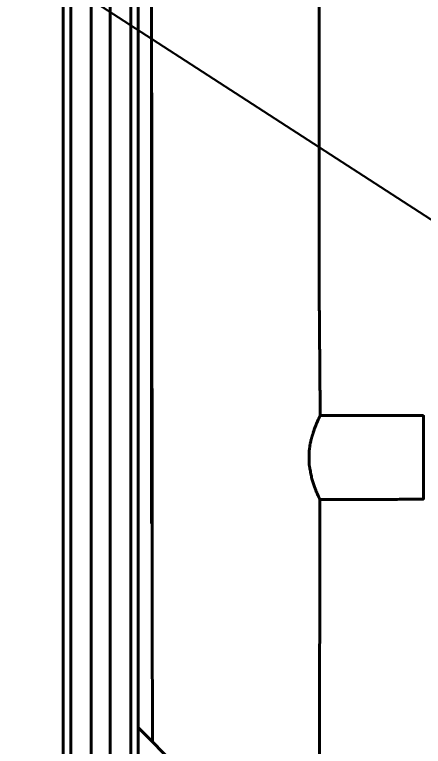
# Model space of a CAD drawing. Header units: millimetres. Extents: x 0 to 1189, y 0 to 1154.
# Drawn here: x 315.4 to 414.2, y 171.9 to 348.4 of the extents above; entities that cross this region are included whole.
import ezdxf
from ezdxf import colors
from ezdxf.entities.mleader import LeaderData, LeaderLine
from ezdxf.math import Vec2, Vec3

# ---------------------------------------------------------------- set-up
doc = ezdxf.new("R2010")
doc.units = ezdxf.units.MM
doc.layers.add('1', color=7, linetype='Continuous', true_color=0xffffff)
doc.layers.add('c粗实线', color=250, linetype='Continuous', lineweight=70)
doc.styles.add('数字', font='gbeitc.shx', dxfattribs={"bigfont": 'gbcbig.shx'})

# ---------------------------------------------------------------- blocks, each defined once
blk = doc.blocks.new('_Dot')
at = {"color": 0, "linetype": 'ByBlock', "lineweight": -2}
blk.add_line((-0.5, 0), (-1, 0), dxfattribs=at)
at = {"color": 0, "linetype": 'ByBlock', "lineweight": 35, "const_width": 0.5}
blk.add_lwpolyline([(-0.25, 0, 1), (0.25, 0, 1)], format="xyb", close=True, dxfattribs=at)

msp = doc.modelspace()

# ---------------------------------------------------------------- linework, layer by layer
at = {"layer": '1', "color": 18, "linetype": 'Continuous', "lineweight": 40, "true_color": 0x000000}
for p, q in [((327.14, 756.06), (327.14, 121.56)), ((328.96, 756.06), (328.96, 121.56)), ((333.94, 756.06), (333.94, 121.56)), ((338.47, 756.06), (338.47, 121.56)), ((343.46, 756.06), (343.46, 121.56)), ((345.27, 756.06), (345.27, 121.56)), ((414.16, 251.68), (389.24, 251.68)), ((345.27, 158.72), (345.27, 175.72))]:
    msp.add_line(p, q, dxfattribs=at)
for points, knots in [([(389.24, 251.68), (389, 280.45), (389, 407.09)], [0, 0, 0.185147, 1, 1]), ([(348.45, 225.62), (348.45, 391.67), (348.7, 172.97)], [0, 0, 0.003374, 1, 1]), ([(389.18, 231.4), (389.21, 231.33), (389.12, 231.51), (388.84, 232.1), (388.33, 233.23), (388.13, 233.73), (387.24, 236.31), (386.59, 239.68), (386.54, 240.41), (386.57, 242.98), (386.78, 244.64), (387.03, 245.81), (387.8, 248.38), (388.67, 250.5), (388.81, 250.79), (389.19, 251.58), (389.24, 251.68)], [0, 0, 0.03173, 0.065986, 0.126921, 0.199451, 0.224823, 0.332126, 0.444458, 0.467233, 0.546232, 0.599042, 0.63842, 0.736576, 0.846637, 0.867951, 0.957546, 1, 1]), ([(414.16, 251.68), (414.16, 250.8), (414.16, 248.3), (414.16, 244.63), (414.16, 240.41), (414.16, 236.38), (414.16, 233.23), (414.16, 231.5), (414.16, 231.5)], [0, 0, 0.134015, 0.268034, 0.402054, 0.536073, 0.670092, 0.804111, 0.93813, 1, 1]), ([(389.04, 159.4), (389.14, 215.4), (389.18, 231.4)], [0, 0, 0.777842, 1, 1]), ([(389.18, 231.4), (397.36, 231.39), (414.16, 231.5)], [0, 0, 0.327621, 1, 1])]:
    msp.add_open_spline(points, degree=1, knots=knots, dxfattribs=at)
at = {"layer": 'c粗实线', "color": 18, "linetype": 'Continuous', "lineweight": 40, "true_color": 0x000000}
msp.add_line((345.27, 176.4), (363.86, 157.81), dxfattribs=at)

# ---------------------------------------------------------------- leaders
at = {"layer": 'c粗实线', "color": 18, "lineweight": 40, "ltscale": 0.1, "true_color": 0x000000}
ml = msp.add_multileader_mtext('Standard', dxfattribs=at)
ml.set_content('{\\fSimSun|b0|i0|c134|p2;供粉系统}', color=(0, 0, 0), style='数字')
ml.set_leader_properties()
ml.set_arrow_properties(name='DOT')
ml.build(insert=Vec2(0, 0))
ml.multileader.update_dxf_attribs({"text_left_attachment_type": 6, "text_right_attachment_type": 6, "dogleg_length": 1, "arrow_head_size": 0.604})
ctx = ml.context
ctx.base_point, ctx.char_height, ctx.arrow_head_size, ctx.landing_gap_size, ctx.plane_origin = Vec3(238.78, 385.04), 7.5536, 0.604, 0.136, Vec3(481.84, 256.31)
ctx.left_attachment, ctx.right_attachment, ctx.text_align_type = 6, 6, 2
notes = []
notes.append((ctx, [(0, (1, 1, 0), (282.84, 385.04), (-1, 0), 1.51, [(0, [(481.84, 256.31), (282.84, 385.04)], 0, [])])]))
ctx.mtext.insert, ctx.mtext.alignment, ctx.mtext.flow_direction = Vec3(281.2, 394.11), 3, 5
for ctx, leaders in notes:
    for number, flags, end, landing, length, lines in leaders:
        leader = LeaderData()
        leader.index, (leader.has_last_leader_line, leader.has_dogleg_vector, leader.attachment_direction) = number, flags
        leader.last_leader_point, leader.dogleg_vector, leader.dogleg_length = Vec3(end), Vec3(landing), length
        for number, points, colour, breaks in lines:
            line = LeaderLine()
            line.index, line.vertices, line.color, line.breaks = number, Vec3.list(points), colors.encode_raw_color(colour), breaks
            leader.lines.append(line)
        ctx.leaders.append(leader)

doc.saveas('drawing.dxf')
